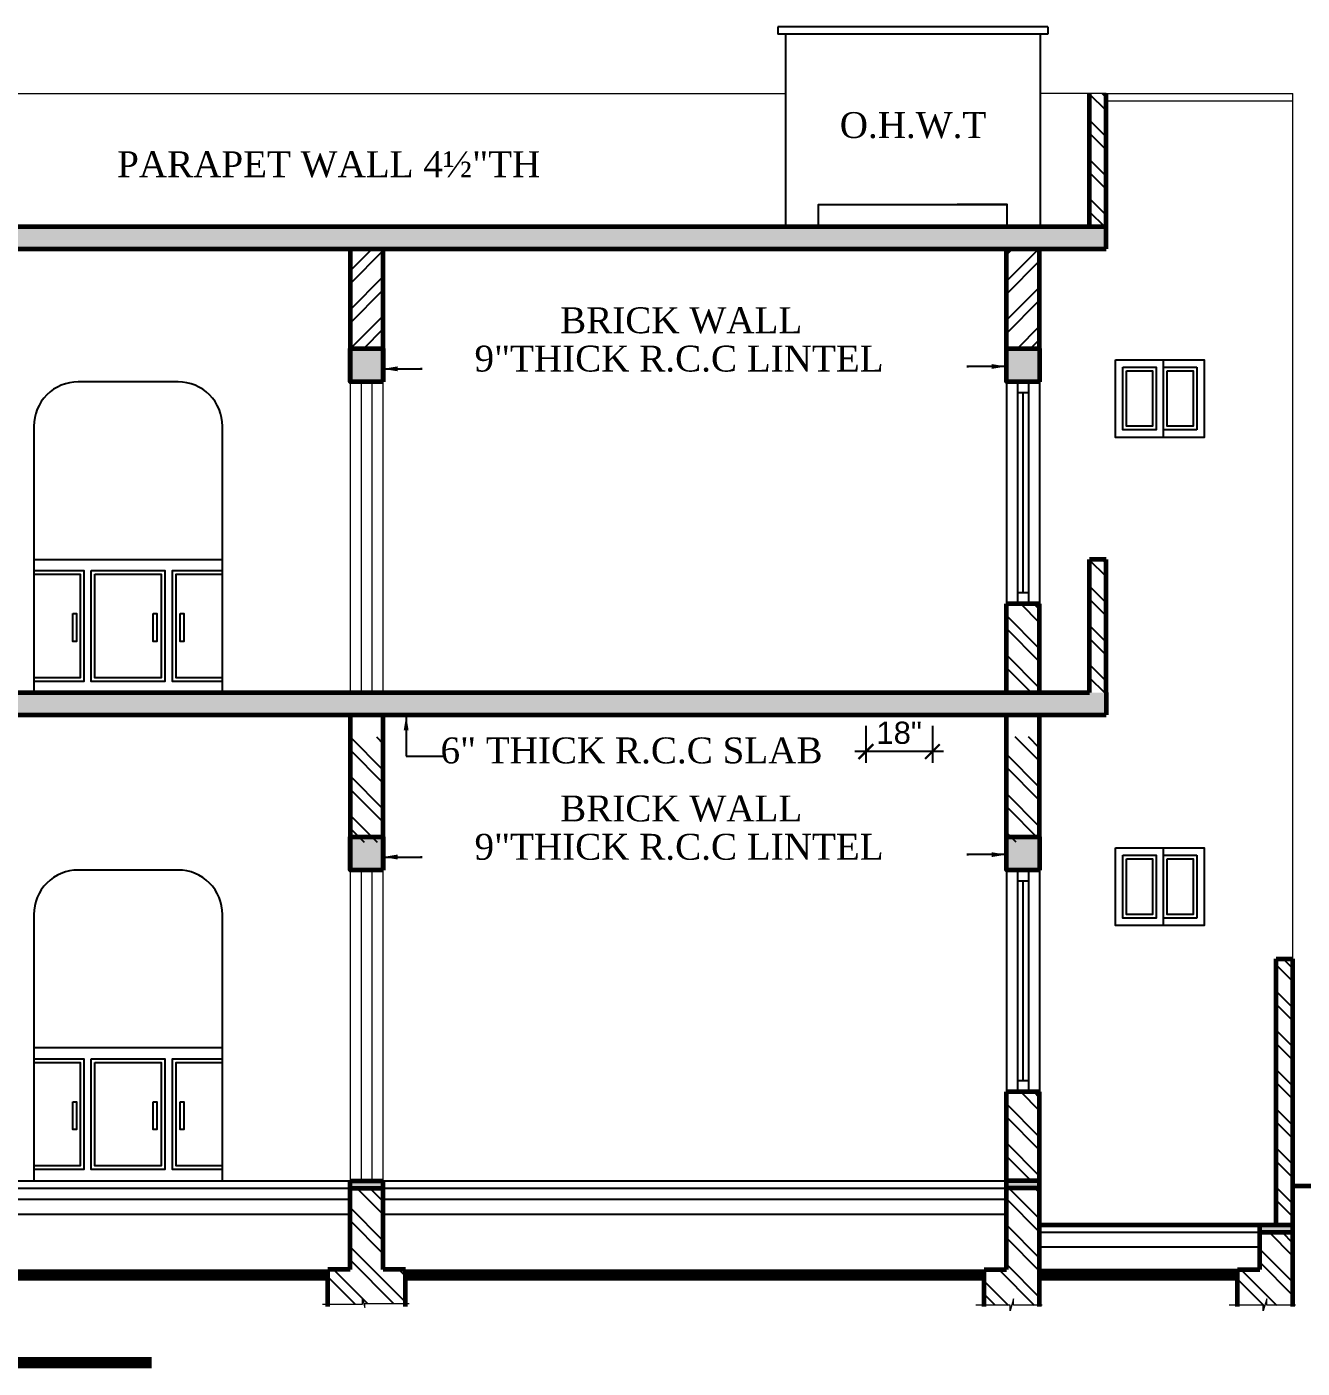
# Model space of a CAD drawing. Header units: inches. Extents: x 15 to 1853, y 20 to 1916.
# Drawn here: x 746.2 to 1091.1, y 1456.5 to 1819.2 of the extents above; entities that cross this region are included whole.
import ezdxf

# ---------------------------------------------------------------- set-up
doc = ezdxf.new("R2010")
doc.units = ezdxf.units.IN
doc.header["$MEASUREMENT"] = 0
doc.layers.get('DEFPOINTS').update_dxf_attribs({"lineweight": 20})
for name, color, linetype, lineweight in [('DIAMENSION', 6, 'Continuous', 15), ('DOOR', 6, 'Continuous', 20), ('HATCH', 36, 'Continuous', 20), ('TEXT', 7, 'Continuous', 25), ('WALLS', 1, 'Continuous', 60), ('WINDOW', 115, 'Continuous', 25)]:
    doc.layers.add(name, color=color, linetype=linetype, lineweight=lineweight)
for name, color, linetype in [('HACH', 5, 'Continuous'), ('PUMPS', 7, 'Continuous'), ('THICKLINE', 6, 'Continuous')]:
    doc.layers.add(name, color=color, linetype=linetype)
doc.styles.get("Standard").update_dxf_attribs({"font": 'arial.ttf'})
doc.styles.add('STYLE2', font='arial.ttf', dxfattribs={"height": 8})
doc.styles.add('STYLE5', font='romantic.ttf')
doc.dimstyles.get("Standard").update_dxf_attribs({"dimtxt": 0.18, "dimasz": 0.18, "dimexe": 0.18, "dimexo": 0.0625, "dimgap": 0.09, "dimtad": 0, "dimtih": 1, "dimtoh": 1, "dimdec": 4, "dimzin": 0, "dimdsep": 46, "dimtxsty": 'Standard', "dimcen": 0.09, "dimadec": 0, "dimazin": 0, "dimtfac": 1, "dimtdec": 4, "dimtofl": 0, "dimtmove": 0, "dimatfit": 3, "dimfxl": 1, "dimtolj": 1, "dimtzin": 0, "dimarcsym": 0})
doc.dimstyles.new('Standard$0', dxfattribs={"dimtxt": 10, "dimasz": 9, "dimexe": 6, "dimexo": 6, "dimgap": 3, "dimtad": 0, "dimtih": 1, "dimtoh": 1, "dimdec": 3, "dimlfac": -1, "dimzin": 1, "dimdsep": 46, "dimlunit": 4, "dimtxsty": 'Standard', "dimcen": 0.5, "dimdle": 5, "dimclrd": 256, "dimclre": 256, "dimclrt": 256, "dimadec": 1, "dimazin": 0, "dimtm": 1e-09, "dimtfac": 1, "dimtdec": 3, "dimtofl": 0, "dimtmove": 0, "dimatfit": 3, "dimfxl": 1, "dimfrac": 2, "dimtolj": 1, "dimtzin": 0, "dimlwd": -1, "dimlwe": -1, "dimarcsym": 0})

# ---------------------------------------------------------------- blocks, each defined once
blk = doc.blocks.new('_ARCHTICK')
at = {"color": 0, "linetype": 'ByBlock', "const_width": 0.15}
blk.add_lwpolyline([(-0.5, -0.5), (0.5, 0.5)], dxfattribs=at)
blk = doc.blocks.new('*D98')
at = {"layer": 'DEFPOINTS', "color": 0, "transparency": 16777216}
for p in [(973.09, 1633.19), (991.09, 1633.19), (973.09, 1623.22)]:
    blk.add_point(p, dxfattribs=at)
at = {"layer": 'DIAMENSION', "color": 6, "lineweight": -2, "transparency": 16777216}
for p, q in [((973.09, 1630.19), (973.09, 1620.22)), ((991.09, 1630.19), (991.09, 1620.22)), ((994.09, 1623.22), (970.09, 1623.22))]:
    blk.add_line(p, q, dxfattribs=at)
at = {"layer": 'DIAMENSION', "color": 6, "lineweight": -2, "transparency": 16777216, "xscale": 4, "yscale": 4, "zscale": 4, "rotation": 180}
blk.add_blockref('_ARCHTICK', (973.09, 1623.22), dxfattribs=at)
at = {"layer": 'DIAMENSION', "color": 6, "lineweight": -2, "transparency": 16777216, "xscale": 4, "yscale": 4, "zscale": 4}
blk.add_blockref('_ARCHTICK', (991.09, 1623.22), dxfattribs=at)
at = {"layer": 'DIAMENSION', "color": 6, "transparency": 16777216, "insert": (982.09, 1628.28), "char_height": 8, "attachment_point": 5, "style": 'STYLE2'}
blk.add_mtext('\\A1;{\\H0.75x;18"}', dxfattribs=at)

msp = doc.modelspace()

# ---------------------------------------------------------------- hatches: boundary and pattern name
at = {"layer": 'HACH'}
h = msp.add_hatch(dxfattribs=at)
h.set_pattern_fill('ANSI32', color=256, scale=20, style=0)
h.set_pattern_definition([(135, (26166.8605, -12594.836), (5.3033009, 5.3033009), []), (135, (26163.325, -12594.836), (5.3033009, 5.3033009), [])])
h.paths.add_polyline_path([(1033.592359, 1801.192006), (1038.092359, 1801.192006), (1038.092359, 1765.192006), (1033.592359, 1765.192006)])
at = {"layer": 'HACH', "linetype": 'Continuous'}
h = msp.add_hatch(dxfattribs=at)
h.set_pattern_fill('AR-CONC', color=256, scale=0.25)
h.set_pattern_definition([(50, (-51830.4747, -9428.3953), (1.793150457, -0.156880337), [0.1875, -2.0625]), (355, (-51830.4747, -9428.3953), (-0.346878334, 1.880480334), [0.15, -1.65]), (100.4514445, (-51830.3253, -9428.4084), (1.446272117, 1.72359998), [0.15935048, -1.75285528]), (46.1842, (-51830.4747, -9427.8953), (2.66810333, -0.4137982), [0.28125, -3.09375]), (96.6356355, (-51830.2523, -9427.9298), (2.33665486, 2.4352965), [0.23902586, -2.6292844]), (351.184164, (-51830.4747, -9427.8953), (2.33665486, 2.4352965), [0.225, -2.475]), (21, (-51830.2247, -9428.0203), (1.49226763, -1.006547227), [0.1875, -2.0625]), (326, (-51830.2247, -9428.0203), (0.60828833, 1.81287511), [0.15, -1.65]), (71.4514447, (-51830.1003, -9428.1042), (2.10055594, 0.80632788), [0.159350475, -1.75285528]), (37.5, (-51830.4747, -9428.39535), (0.030399638, 0.8322346346), [0, -1.63, 0, -1.675, 0, -1.65625]), (7.5, (-51830.4747, -9428.39535), (0.657673844, 0.98602928), [0, -0.955, 0, -1.5925, 0, -0.63125]), (327.5, (-51831.0322, -9428.39535), (1.3345560904, -0.056387179), [0, -0.625, 0, -1.95, 0, -2.5875]), (317.5, (-51831.2822, -9428.3953), (1.457965423, 0.250262456), [0, -0.8125, 0, -1.295, 0, -1.8375])])
h.paths.add_polyline_path([(1038.092359, 1765.192006), (539.589017, 1765.192006), (521.589017, 1765.192006), (521.589017, 1759.192006), (1038.092359, 1759.192006)])
at = {"layer": 'HACH'}
h = msp.add_hatch(dxfattribs=at)
h.set_pattern_fill('ANSI32', color=256, scale=20, style=0)
h.set_pattern_definition([(45, (-51830.475, -9428.395), (-5.3033009, 5.3033009), []), (45, (-51826.939, -9428.395), (-5.3033009, 5.3033009), [])])
h.paths.add_polyline_path([(548.589017, 1759.192006), (539.589017, 1759.192006), (539.589017, 1639.192006), (548.589017, 1639.192006)])
h.paths.add_polyline_path([(713.589017, 1759.192006), (704.589017, 1759.192006), (704.589017, 1732.192006), (713.589017, 1732.192006)])
h.paths.add_polyline_path([(842.592359, 1759.192006), (833.592359, 1759.192006), (833.592359, 1732.192006), (842.592359, 1732.192006)])
h.paths.add_polyline_path([(1020.092359, 1759.192006), (1011.092359, 1759.192006), (1011.092359, 1732.192006), (1020.092359, 1732.192006)])
h = msp.add_hatch(color=256, dxfattribs=at)
h.dxf.hatch_style = 1
h.paths.add_polyline_path([(842.592359, 1732.192006), (833.592359, 1732.192006), (833.592359, 1723.192006), (842.592359, 1723.192006)])
h = msp.add_hatch(color=256, dxfattribs=at)
h.dxf.hatch_style = 1
h.paths.add_polyline_path([(1020.092359, 1732.192006), (1011.092359, 1732.192006), (1011.092359, 1723.192006), (1020.092359, 1723.192006)])
h = msp.add_hatch(dxfattribs=at)
h.set_pattern_fill('ANSI32', color=256, scale=20, style=0)
h.set_pattern_definition([(135, (26166.8605, -12720.836), (5.3033009, 5.3033009), []), (135, (26163.325, -12720.836), (5.3033009, 5.3033009), [])])
h.paths.add_polyline_path([(1033.592359, 1675.192006), (1038.092359, 1675.192006), (1038.092359, 1639.192006), (1033.592359, 1639.192006)])
h = msp.add_hatch(dxfattribs=at)
h.set_pattern_fill('ANSI32', color=256, scale=20, style=0)
h.set_pattern_definition([(135, (23284.958, -12531.6386), (5.3033009, 5.3033009), []), (135, (23281.423, -12531.6386), (5.3033009, 5.3033009), [])])
h.paths.add_polyline_path([(1011.092359, 1639.192006), (1020.092359, 1639.192006), (1020.092359, 1663.192006), (1011.092359, 1663.192006)])
at = {"layer": 'HACH', "linetype": 'Continuous'}
h = msp.add_hatch(dxfattribs=at)
h.set_pattern_fill('AR-CONC', color=256, scale=0.25)
h.set_pattern_definition([(130, (21782.142, -11834.3875), (-1.79315046, -0.15688034), [0.1875, -2.0625]), (185, (21782.142, -11834.3875), (0.34687833, 1.88048033), [0.15, -1.65]), (79.5486, (21781.9926, -11834.4006), (-1.44627345, 1.72359886), [0.15935047, -1.75285528]), (133.8158, (21782.142, -11833.8875), (-2.66810262, -0.41379754), [0.28125, -3.09375]), (83.3644, (21781.9197, -11833.922), (-2.33665676, 2.43529468), [0.23902572, -2.6292825]), (188.8158, (21782.142, -11833.8875), (-2.33665486, 2.4352965), [0.225, -2.475]), (159, (21781.892, -11834.0125), (-1.49226763, -1.00654723), [0.1875, -2.0625]), (214, (21781.892, -11834.0125), (-0.60828833, 1.81287511), [0.15, -1.65]), (108.5486, (21781.7677, -11834.0964), (-2.10055657, 0.80632624), [0.15935047, -1.75285528]), (142.5, (21782.142, -11834.3875), (-0.030399638, 0.832234635), [0, -1.63, 0, -1.675, 0, -1.65625]), (172.5, (21782.142, -11834.3875), (-0.657673844, 0.98602928), [0, -0.955, 0, -1.5925, 0, -0.63125]), (212.5, (21782.6995, -11834.3875), (-1.33455609, -0.05638718), [0, -0.625, 0, -1.95, 0, -2.5875]), (222.5, (21782.9495, -11834.3875), (-1.457965423, 0.250262456), [0, -0.8125, 0, -1.295, 0, -1.8375])])
h.paths.add_polyline_path([(1038.092359, 1639.192006), (1038.092359, 1633.192006), (521.589017, 1633.192006), (521.589017, 1639.192006)])
at = {"layer": 'HACH'}
h = msp.add_hatch(dxfattribs=at)
h.set_pattern_fill('ANSI32', color=256, scale=20, style=0)
h.set_pattern_definition([(135, (25837.8605, -12600.7234), (5.3033009, 5.3033009), []), (135, (25834.325, -12600.7234), (5.3033009, 5.3033009), [])])
h.paths.add_polyline_path([(848.592359, 1483.192006), (842.592359, 1483.192006), (842.592359, 1505.192006), (833.592359, 1505.192006), (833.592359, 1483.192006), (827.592359, 1483.192006), (827.592359, 1473.848835), (836.923189, 1473.848835), (836.923189, 1475.34994), (837.636774, 1472.910615), (837.636774, 1474.036463), (848.592359, 1474.036463)])
h.paths.add_polyline_path([(842.592359, 1598.692006), (833.592359, 1598.692006), (833.592359, 1627.192006), (842.592359, 1627.192006)])
h = msp.add_hatch(dxfattribs=at)
h.set_pattern_fill('ANSI32', color=256, scale=20, style=0)
h.set_pattern_definition([(135, (25883.3605, -12600.7234), (5.3033009, 5.3033009), []), (135, (25879.825, -12600.7234), (5.3033009, 5.3033009), [])])
h.paths.add_polyline_path([(1011.092359, 1505.192006), (1020.092359, 1505.192006), (1020.092359, 1473.566055), (1013.036481, 1473.566055), (1013.036481, 1475.24532), (1012.075998, 1472.030662), (1012.075998, 1473.560786), (1005.092359, 1473.560786), (1005.092359, 1483.192006), (1011.092359, 1483.192006)])
h.paths.add_polyline_path([(1020.092359, 1598.692006), (1011.092359, 1598.692006), (1011.092359, 1627.192006), (1020.092359, 1627.192006)])
h = msp.add_hatch(color=256, dxfattribs=at)
h.dxf.hatch_style = 1
h.paths.add_polyline_path([(842.592359, 1600.192006), (833.592359, 1600.192006), (833.592359, 1591.192006), (842.592359, 1591.192006)])
h = msp.add_hatch(color=256, dxfattribs=at)
h.dxf.hatch_style = 1
h.paths.add_polyline_path([(1020.092359, 1600.192006), (1011.092359, 1600.192006), (1011.092359, 1591.192006), (1020.092359, 1591.192006)])
h = msp.add_hatch(dxfattribs=at)
h.set_pattern_fill('ANSI32', color=256, scale=20, style=0)
h.set_pattern_definition([(135, (23252.389, -12410.925), (5.3033009, 5.3033009), []), (135, (23248.8534, -12410.925), (5.3033009, 5.3033009), [])])
h.paths.add_polyline_path([(1088.592359, 1493.192006), (1079.592359, 1493.192006), (1079.592359, 1483.192006), (1073.592359, 1483.192006), (1073.592359, 1473.560786), (1080.575998, 1473.560786), (1080.575998, 1472.030662), (1081.536481, 1475.24532), (1081.536481, 1473.566055), (1088.592359, 1473.566055)])
h.paths.add_polyline_path([(1088.592359, 1567.192006), (1084.092359, 1567.192006), (1084.092359, 1495.192006), (1088.592359, 1495.192006)])
h = msp.add_hatch(dxfattribs=at)
h.set_pattern_fill('ANSI32', color=256, scale=20, style=0)
h.set_pattern_definition([(135, (23284.958, -12663.6386), (5.3033009, 5.3033009), []), (135, (23281.423, -12663.6386), (5.3033009, 5.3033009), [])])
h.paths.add_polyline_path([(1011.092359, 1507.192006), (1020.092359, 1507.192006), (1020.092359, 1531.192006), (1011.092359, 1531.192006)])
h = msp.add_hatch(color=256, dxfattribs=at)
h.dxf.hatch_style = 1
h.paths.add_polyline_path([(833.592359, 1507.192006), (833.592359, 1505.192006), (842.592359, 1505.192006), (842.592359, 1507.192006)])
h = msp.add_hatch(color=256, dxfattribs=at)
h.dxf.hatch_style = 1
h.paths.add_polyline_path([(1020.092359, 1507.192006), (1020.092359, 1505.192006), (1011.092359, 1505.192006), (1011.092359, 1507.192006)])
h = msp.add_hatch(color=256, dxfattribs=at)
h.dxf.hatch_style = 1
h.paths.add_polyline_path([(1088.592359, 1495.192006), (1088.592359, 1493.192006), (1079.592359, 1493.192006), (1079.592359, 1495.192006)])

# ---------------------------------------------------------------- linework, layer by layer
at = {"layer": 'DOOR'}
for p, q in [((701.599866, 1801.192006), (951.318953, 1801.192006)), ((1038.092359, 1801.192006), (1020.318953, 1801.192006)), ((1038.092359, 1801.192006), (1088.592359, 1801.192006)), ((1038.092359, 1799.192006), (1088.592359, 1799.192006)), ((1088.592359, 1567.192006), (1088.592359, 1801.192006)), ((833.592359, 1723.192006), (833.592359, 1639.192006)), ((836.592359, 1723.192006), (836.592359, 1639.192006)), ((839.592359, 1639.192006), (839.592359, 1723.192006)), ((842.592359, 1639.192006), (842.592359, 1723.192006)), ((833.592359, 1591.192006), (833.592359, 1507.192006)), ((836.592359, 1591.192006), (836.592359, 1507.192006)), ((839.592359, 1507.192006), (839.592359, 1591.192006)), ((842.592359, 1507.192006), (842.592359, 1591.192006))]:
    msp.add_line(p, q, dxfattribs=at)
at = {"layer": 'HACH', "linetype": 'Continuous'}
for p, q in [((1022.318953, 1819.192006), (949.318953, 1819.192006)), ((949.318953, 1819.192006), (949.318953, 1817.192006)), ((1022.318953, 1817.192006), (949.318953, 1817.192006)), ((951.318953, 1817.192006), (951.318953, 1765.192006)), ((1020.318953, 1765.192006), (1020.318953, 1817.192006)), ((1022.318953, 1819.192006), (1022.318953, 1817.192006)), ((1079.592359, 1495.192006), (1020.092359, 1495.192006)), ((1079.592359, 1493.192006), (1020.092359, 1493.192006)), ((1079.592359, 1489.192006), (1020.092359, 1489.192006))]:
    msp.add_line(p, q, dxfattribs=at)
at = {"layer": 'HACH'}
for p, q in [((833.592359, 1507.192006), (842.592359, 1507.192006)), ((833.592359, 1507.192006), (842.592359, 1507.192006)), ((833.592359, 1505.192006), (842.592359, 1505.192006))]:
    msp.add_line(p, q, dxfattribs=at)
at = {"layer": 'HACH', "linetype": 'Continuous'}
for points in [[(960.318953, 1765.192006), (960.318953, 1771.192006), (1011.318953, 1771.192006)], [(1011.318953, 1765.192006), (1011.318953, 1771.192006), (997.818953, 1771.192006)]]:
    msp.add_lwpolyline(points, dxfattribs=at)
for points in [[(799.092359, 1639.192006), (799.092359, 1711.192006, 0.4142135624), (787.092359, 1723.192006), (760.089017, 1723.192006, 0.4142135624), (748.089017, 1711.192006), (748.089017, 1639.192006)], [(799.092359, 1507.192006), (799.092359, 1579.192006, 0.4142135624), (787.092359, 1591.192006), (760.089017, 1591.192006, 0.4142135624), (748.089017, 1579.192006), (748.089017, 1507.192006)]]:
    msp.add_lwpolyline(points, format="xyb", dxfattribs=at)
at = {"layer": 'HATCH'}
for p, q in [((826.14407, 1473.848835), (836.923189, 1473.848835)), ((836.923189, 1473.848835), (836.923189, 1475.34994)), ((836.923189, 1475.34994), (837.636774, 1472.910615)), ((837.636774, 1472.910615), (837.636774, 1474.036463)), ((837.636774, 1474.036463), (849.617693, 1474.036463)), ((1012.075998, 1473.560786), (1002.85547, 1473.560786)), ((1013.036481, 1475.24532), (1012.075998, 1472.030662)), ((1012.075998, 1472.030662), (1012.075998, 1473.560786)), ((1013.036481, 1473.566055), (1013.036481, 1475.24532)), ((1020.741737, 1473.566055), (1013.036481, 1473.566055)), ((1080.575998, 1473.560786), (1071.35547, 1473.560786)), ((1081.536481, 1475.24532), (1080.575998, 1472.030662)), ((1080.575998, 1472.030662), (1080.575998, 1473.560786)), ((1081.536481, 1473.566055), (1081.536481, 1475.24532)), ((1089.241737, 1473.566055), (1081.536481, 1473.566055))]:
    msp.add_line(p, q, dxfattribs=at)
at = {"layer": 'PUMPS'}
msp.add_line((1020.092359, 1483.192006), (1079.592359, 1483.192006), dxfattribs=at)
at = {"layer": 'PUMPS', "const_width": 3}
for points in [[(719.589017, 1481.692006), (827.592359, 1481.692006)], [(848.592359, 1481.692006), (1005.092359, 1481.692006)], [(1073.592359, 1481.692006), (1020.092359, 1481.692006)], [(779.954126, 1458.010234), (733.101429, 1458.010234)]]:
    msp.add_lwpolyline(points, dxfattribs=at)
at = {"layer": 'THICKLINE'}
for p, q in [((748.089017, 1675.192006), (799.092359, 1675.192006)), ((748.089017, 1543.192006), (799.092359, 1543.192006)), ((713.589017, 1507.192006), (1011.092359, 1507.192006)), ((713.589017, 1505.192006), (833.592359, 1505.192006)), ((842.592359, 1505.192006), (1011.092359, 1505.192006)), ((713.589017, 1502.192006), (833.592359, 1502.192006)), ((842.592359, 1502.192006), (1011.092359, 1502.192006)), ((713.589017, 1498.192006), (833.592359, 1498.192006)), ((842.592359, 1498.192006), (1011.092359, 1498.192006))]:
    msp.add_line(p, q, dxfattribs=at)
for points in [[(748.089017, 1672.192006), (761.589017, 1672.192006), (761.589017, 1642.192006), (748.089017, 1642.192006)], [(799.092359, 1642.192006), (785.537999, 1642.192006), (785.537999, 1672.192006), (799.092359, 1672.192006)], [(748.089017, 1671.192006), (760.589017, 1671.192006), (760.589017, 1643.192006), (748.089017, 1643.192006)], [(799.092359, 1643.192006), (786.537999, 1643.192006), (786.537999, 1671.192006), (799.092359, 1671.192006)], [(748.089017, 1540.192006), (761.589017, 1540.192006), (761.589017, 1510.192006), (748.089017, 1510.192006)], [(748.089017, 1539.192006), (760.589017, 1539.192006), (760.589017, 1511.192006), (748.089017, 1511.192006)], [(799.092359, 1510.192006), (785.537999, 1510.192006), (785.537999, 1540.192006), (799.092359, 1540.192006)], [(799.092359, 1511.192006), (786.537999, 1511.192006), (786.537999, 1539.192006), (799.092359, 1539.192006)]]:
    msp.add_lwpolyline(points, dxfattribs=at)
for points in [[(763.589017, 1672.192006), (783.537999, 1672.192006), (783.537999, 1642.192006), (763.589017, 1642.192006)], [(764.589017, 1671.192006), (782.537999, 1671.192006), (782.537999, 1643.192006), (764.589017, 1643.192006)], [(758.628805, 1660.530681), (759.628805, 1660.530681), (759.628805, 1653.030681), (758.628805, 1653.030681)], [(780.358952, 1660.530681), (781.358952, 1660.530681), (781.358952, 1653.030681), (780.358952, 1653.030681)], [(787.6595, 1660.530681), (788.6595, 1660.530681), (788.6595, 1653.030681), (787.6595, 1653.030681)], [(763.589017, 1540.192006), (783.537999, 1540.192006), (783.537999, 1510.192006), (763.589017, 1510.192006)], [(764.589017, 1539.192006), (782.537999, 1539.192006), (782.537999, 1511.192006), (764.589017, 1511.192006)], [(758.628805, 1528.530681), (759.628805, 1528.530681), (759.628805, 1521.030681), (758.628805, 1521.030681)], [(780.358952, 1528.530681), (781.358952, 1528.530681), (781.358952, 1521.030681), (780.358952, 1521.030681)], [(787.6595, 1528.530681), (788.6595, 1528.530681), (788.6595, 1521.030681), (787.6595, 1521.030681)]]:
    msp.add_lwpolyline(points, close=True, dxfattribs=at)
at = {"layer": 'WALLS'}
for p, q in [((1033.592359, 1765.192006), (1033.592359, 1801.192006)), ((1038.092359, 1759.192006), (1038.092359, 1801.192006)), ((539.589017, 1765.192006), (1038.092359, 1765.192006)), ((521.589017, 1759.192006), (1038.092359, 1759.192006)), ((833.592359, 1759.192006), (833.592359, 1723.192006)), ((842.592359, 1723.192006), (842.592359, 1759.192006)), ((1011.092359, 1732.192006), (1011.092359, 1759.192006)), ((1020.092359, 1732.192006), (1020.092359, 1759.192006)), ((1033.592359, 1639.192006), (1033.592359, 1675.192006)), ((1038.092359, 1675.192006), (1033.592359, 1675.192006)), ((1038.092359, 1639.192006), (1038.092359, 1675.192006)), ((1011.092359, 1639.192006), (1011.092359, 1663.192006)), ((1020.092359, 1639.192006), (1020.092359, 1663.192006)), ((551.589017, 1639.192006), (1033.592359, 1639.192006)), ((1038.092359, 1639.192006), (1038.092359, 1633.192006)), ((833.592359, 1633.192006), (833.592359, 1591.192006)), ((842.592359, 1591.192006), (842.592359, 1633.192006)), ((1011.092359, 1600.192006), (1011.092359, 1633.192006)), ((1020.092359, 1600.192006), (1020.092359, 1633.192006)), ((1084.092359, 1495.192006), (1084.092359, 1567.192006)), ((1084.092359, 1567.192006), (1088.592359, 1567.192006)), ((1088.592359, 1495.192006), (1088.592359, 1567.192006)), ((1011.092359, 1507.192006), (1011.092359, 1531.192006)), ((1020.092359, 1507.192006), (1020.092359, 1531.192006)), ((833.592359, 1483.192006), (833.592359, 1507.192006)), ((833.592359, 1507.192006), (842.592359, 1507.192006)), ((833.592359, 1505.192006), (842.592359, 1505.192006)), ((842.592359, 1483.192006), (842.592359, 1507.192006)), ((842.592359, 1505.192006), (842.592359, 1507.192006)), ((842.592359, 1505.192006), (842.592359, 1507.192006)), ((1011.092359, 1505.192006), (1011.092359, 1507.192006)), ((1020.092359, 1507.192006), (1011.092359, 1507.192006)), ((1011.092359, 1505.192006), (1011.092359, 1507.192006)), ((1020.092359, 1507.192006), (1011.092359, 1507.192006)), ((1011.092359, 1483.192006), (1011.092359, 1505.192006)), ((1020.092359, 1505.192006), (1011.092359, 1505.192006)), ((1020.092359, 1505.192006), (1011.092359, 1505.192006)), ((1020.092359, 1505.192006), (1020.092359, 1507.192006)), ((1020.092359, 1505.192006), (1020.092359, 1507.192006)), ((1020.092359, 1473.192006), (1020.092359, 1505.192006)), ((1130.026238, 1505.689956), (1088.592359, 1505.689956)), ((1088.592359, 1495.192006), (1020.092359, 1495.192006)), ((1079.592359, 1493.192006), (1079.592359, 1495.192006)), ((1088.592359, 1495.192006), (1079.592359, 1495.192006)), ((1079.592359, 1493.192006), (1079.592359, 1495.192006)), ((1088.592359, 1495.192006), (1079.592359, 1495.192006)), ((1088.592359, 1493.192006), (1088.592359, 1495.192006)), ((1088.592359, 1493.192006), (1088.592359, 1495.192006)), ((1079.592359, 1483.192006), (1079.592359, 1493.192006)), ((1088.592359, 1493.192006), (1079.592359, 1493.192006)), ((1088.592359, 1493.192006), (1079.592359, 1493.192006)), ((1088.592359, 1473.192006), (1088.592359, 1493.192006)), ((827.592359, 1473.192006), (827.592359, 1483.192006)), ((833.592359, 1483.192006), (827.592359, 1483.192006)), ((848.592359, 1483.192006), (842.592359, 1483.192006)), ((848.592359, 1473.192006), (848.592359, 1483.192006)), ((1005.092359, 1473.192006), (1005.092359, 1483.192006)), ((1005.092359, 1483.192006), (1011.092359, 1483.192006)), ((1073.592359, 1473.192006), (1073.592359, 1483.192006)), ((1073.592359, 1483.192006), (1079.592359, 1483.192006))]:
    msp.add_line(p, q, dxfattribs=at)
for points in [[(842.592359, 1723.192006), (833.592359, 1723.192006), (833.592359, 1732.192006), (842.592359, 1732.192006)], [(1020.092359, 1723.192006), (1011.092359, 1723.192006), (1011.092359, 1732.192006), (1020.092359, 1732.192006)], [(842.592359, 1591.192006), (833.592359, 1591.192006), (833.592359, 1600.192006), (842.592359, 1600.192006)], [(1020.092359, 1591.192006), (1011.092359, 1591.192006), (1011.092359, 1600.192006), (1020.092359, 1600.192006)]]:
    msp.add_lwpolyline(points, close=True, dxfattribs=at)
for points in [[(1020.092359, 1663.192006), (1011.092359, 1663.192006)], [(521.589017, 1633.192006), (1038.092359, 1633.192006)], [(1020.092359, 1531.192006), (1011.092359, 1531.192006)]]:
    msp.add_lwpolyline(points, dxfattribs=at)
at = {"layer": 'WINDOW'}
for p, q in [((1053.592359, 1708.192006), (1053.592359, 1729.192006)), ((1053.592359, 1727.192006), (1062.592359, 1727.192006)), ((1062.592359, 1727.192006), (1062.592359, 1710.192006)), ((1011.092359, 1723.192006), (1011.092359, 1663.192006)), ((1014.092359, 1723.192006), (1014.092359, 1663.192006)), ((1017.092359, 1723.192006), (1017.092359, 1663.192006)), ((1020.092359, 1723.192006), (1020.092359, 1663.192006)), ((1017.092359, 1720.192006), (1014.092359, 1720.192006)), ((1015.592359, 1666.192006), (1015.592359, 1720.192006)), ((1062.592359, 1710.192006), (1053.592359, 1710.192006)), ((1017.092359, 1666.192006), (1014.092359, 1666.192006)), ((1053.592359, 1576.192006), (1053.592359, 1597.192006)), ((1053.592359, 1595.192006), (1062.592359, 1595.192006)), ((1062.592359, 1595.192006), (1062.592359, 1578.192006)), ((1011.092359, 1591.192006), (1011.092359, 1531.192006)), ((1014.092359, 1591.192006), (1014.092359, 1531.192006)), ((1017.092359, 1591.192006), (1017.092359, 1531.192006)), ((1020.092359, 1591.192006), (1020.092359, 1531.192006)), ((1017.092359, 1588.192006), (1014.092359, 1588.192006)), ((1015.592359, 1534.192006), (1015.592359, 1588.192006)), ((1062.592359, 1578.192006), (1053.592359, 1578.192006)), ((1017.092359, 1534.192006), (1014.092359, 1534.192006))]:
    msp.add_line(p, q, dxfattribs=at)
for points in [[(1040.592359, 1729.192006), (1064.592359, 1729.192006), (1064.592359, 1708.192006), (1040.592359, 1708.192006)], [(1042.592359, 1727.192006), (1051.592359, 1727.192006), (1051.592359, 1710.192006), (1042.592359, 1710.192006)], [(1043.592359, 1726.192006), (1050.592359, 1726.192006), (1050.592359, 1711.192006), (1043.592359, 1711.192006)], [(1054.592359, 1726.192006), (1061.592359, 1726.192006), (1061.592359, 1711.192006), (1054.592359, 1711.192006)], [(1040.592359, 1597.192006), (1064.592359, 1597.192006), (1064.592359, 1576.192006), (1040.592359, 1576.192006)], [(1042.592359, 1595.192006), (1051.592359, 1595.192006), (1051.592359, 1578.192006), (1042.592359, 1578.192006)], [(1043.592359, 1594.192006), (1050.592359, 1594.192006), (1050.592359, 1579.192006), (1043.592359, 1579.192006)], [(1054.592359, 1594.192006), (1061.592359, 1594.192006), (1061.592359, 1579.192006), (1054.592359, 1579.192006)]]:
    msp.add_lwpolyline(points, close=True, dxfattribs=at)

# ---------------------------------------------------------------- texts
at = {"layer": 'TEXT', "style": 'STYLE5'}
for s, p in [('BRICK WALL', (890.402389, 1736.353009)), ('  9"THICK R.C.C LINTEL', (861.97672, 1725.992404)), ('BRICK WALL', (890.402389, 1604.353009)), ('  9"THICK R.C.C LINTEL', (861.97672, 1593.992404))]:
    msp.add_text(s, height=7, dxfattribs=at).set_placement(p)
at = {"layer": 'TEXT', "linetype": 'ByBlock', "lineweight": 5, "char_height": 7, "attachment_point": 2, "style": 'STYLE5'}
for s, insert, width in [('O.H.W.T', (985.843909, 1796.132346), 330.01867237), ('PARAPET WALL 4½"TH', (827.818965, 1785.536139), 330.01867237), ('6" THICK R.C.C SLAB', (909.717808, 1627.052057), 317.16553325)]:
    msp.add_mtext(s, dxfattribs=dict(at, insert=insert, width=width))

# ---------------------------------------------------------------- dimensions: what is measured, and where the dimension line sits
at = {"layer": 'DIAMENSION'}
dim = msp.add_linear_dim(base=(973.092359, 1623.216105), p1=(991.092359, 1633.192006), p2=(973.092359, 1633.192006), angle=180, text='{\\H0.75x;18"}', dimstyle='Standard$0', override={"dimtxt": 7, "dimasz": 4, "dimexe": 3, "dimexo": 3, "dimgap": 2, "dimtad": 2, "dimtih": 0, "dimtoh": 0, "dimlfac": 1, "dimtxsty": 'STYLE2', "dimblk1": 'ARCHTICK', "dimblk2": 'ARCHTICK', "dimsah": 1, "dimcen": 0.09375, "dimdle": 3, "dimclrd": 6, "dimclre": 6, "dimclrt": 6, "dimadec": 0, "dimtm": 0, "dimtmove": 1, "dimfrac": 0, "dimlwd": 65534, "dimlwe": 65534}, dxfattribs=at)
dim.commit()
dim.dimension.update_dxf_attribs({"geometry": '*D98', "text_midpoint": (982.092359, 1623.216105), "dimtype": 161})

# ---------------------------------------------------------------- leaders
at = {"layer": 'DOOR', "color": 115}
for points in [[(842.432843, 1726.711204), (853.068124, 1726.720192), (852.623467, 1726.715698)], [(1011.07588, 1727.358252), (1000.440599, 1727.367241), (1000.885256, 1727.362747)], [(848.768511, 1632.959665), (848.768511, 1621.949212), (858.992589, 1621.949212)], [(1011.07588, 1595.358252), (1000.440599, 1595.367241), (1000.885256, 1595.362747)], [(842.432843, 1594.711204), (853.068124, 1594.720192), (852.623467, 1594.715698)]]:
    msp.add_leader(points, dimstyle='Standard', override={"dimtxt": 6, "dimasz": 4, "dimexe": 4, "dimexo": 4, "dimgap": 2, "dimtih": 0, "dimtoh": 0, "dimdec": 3, "dimzin": 1, "dimtxsty": 'STYLE2', "dimcen": 0.09375, "dimdle": 4, "dimclrd": 115, "dimclre": 115, "dimclrt": 7, "dimtdec": 3}, dxfattribs=at)

doc.saveas('drawing.dxf')
